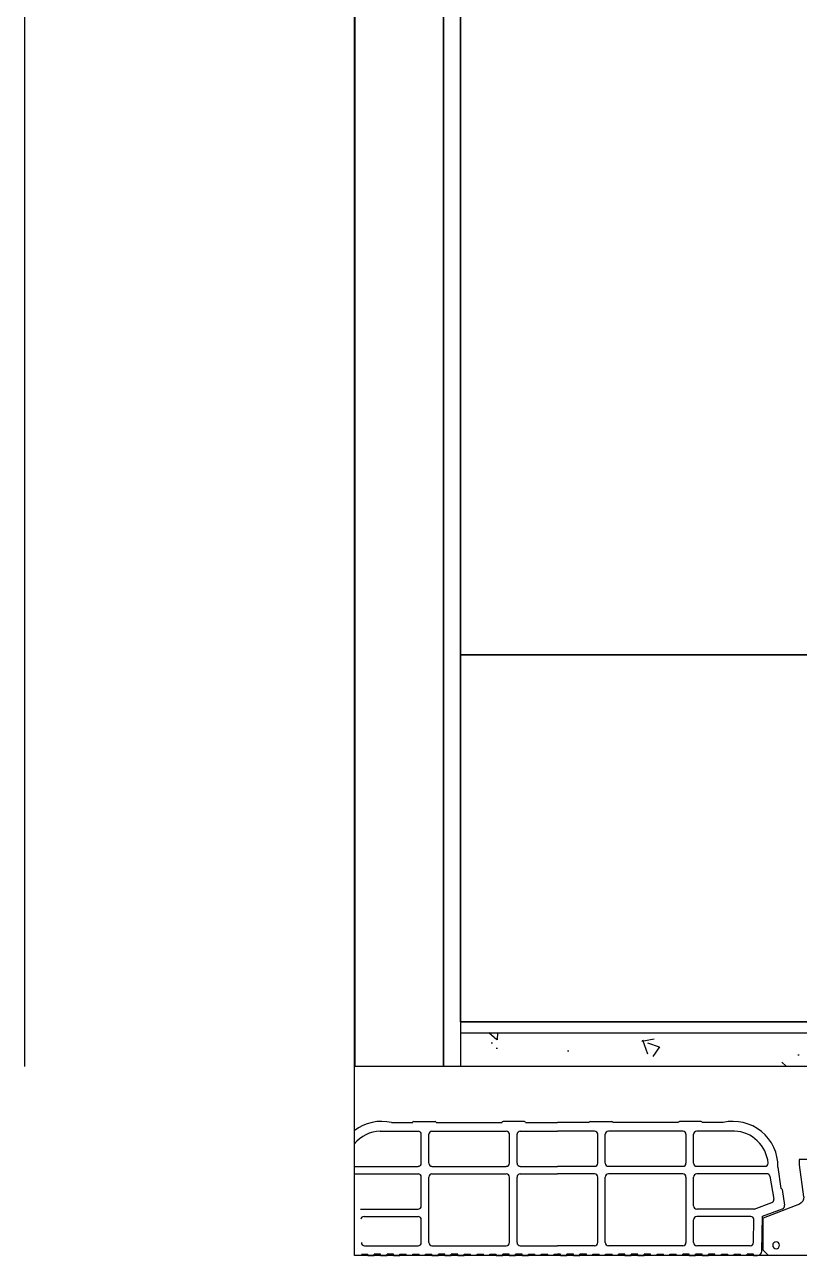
# Model space of a CAD drawing. Header units: metres. Extents: x 198 to 412, y -54 to 17.
# Drawn here: x 258.177 to 258.874, y -8.656 to -7.55 of the extents above; entities that cross this region are included whole.
import ezdxf

# ---------------------------------------------------------------- set-up
doc = ezdxf.new("R2010")
doc.units = ezdxf.units.M
doc.header["$LTSCALE"] = 10
for name, color, linetype in [('02', 2, 'Continuous'), ('1_MUROS', 6, 'Continuous'), ('A-MUROS', 6, 'Continuous'), ('A-PISOS', 1, 'Continuous'), ('A-Revoques', 1, 'Continuous'), ('Corte t', 2, 'Continuous'), ('HT-253', 253, 'Continuous'), ('Losa rap sapito', 251, 'Continuous'), ('piso', 1, 'Continuous'), ('TM-REVEST', 252, 'Continuous'), ('TM-REVOQUE', 2, 'Continuous')]:
    doc.layers.add(name, color=color, linetype=linetype)

# ---------------------------------------------------------------- blocks, each defined once
blk = doc.blocks.new('VIGUETA NUEVA')
at = {"layer": '02'}
for p, q in [((852.3054, 1549.6661), (852.2767, 1549.6661)), ((852.2767, 1549.6661), (852.2767, 1549.6611)), ((852.3054, 1549.6661), (852.3342, 1549.6661)), ((852.3342, 1549.6661), (852.3342, 1549.6611)), ((852.2767, 1549.6611), (852.2809, 1549.6312)), ((852.3342, 1549.6611), (852.3299, 1549.6312)), ((852.2769, 1549.6243), (852.2429, 1549.6111)), ((852.3339, 1549.6243), (852.3679, 1549.6111)), ((852.2429, 1549.5811), (852.2429, 1549.6111)), ((852.3679, 1549.5811), (852.3679, 1549.6111)), ((852.2429, 1549.5811), (852.2479, 1549.5761)), ((852.3054, 1549.5761), (852.2479, 1549.5761)), ((852.3054, 1549.5761), (852.3629, 1549.5761)), ((852.3679, 1549.5811), (852.3629, 1549.5761))]:
    blk.add_line(p, q, dxfattribs=at)
for centre, start, end in [((852.2739, 1549.6307), 294.8533, 4.4381), ((852.3369, 1549.6307), 175.5619, 245.1467)]:
    blk.add_arc(centre, 0.00704, start, end, dxfattribs=at)
blk = doc.blocks.new('VIGUETA NUEVA1')
at = {"layer": 'piso'}
for centre in [(0, -0.02), (-0.0444, -0.0805), (0.0504, -0.0805)]:
    blk.add_circle(centre, 0.00324, dxfattribs=at)
at = {"layer": '1_MUROS'}
blk.add_blockref('VIGUETA NUEVA', (-852.3054, -1549.6661), dxfattribs=at)

msp = doc.modelspace()

# ---------------------------------------------------------------- hatches: boundary and pattern name
at = {"layer": 'HT-253'}
h = msp.add_hatch(dxfattribs=at)
h.set_pattern_fill('AR-CONC', color=256, scale=0.0007, angle=90)
h.set_pattern_definition([(140, (-282.94766, -11779.68318), (0.0111573599, 0.1275292683), [0.013335, -0.146685]), (85, (-282.94766, -11779.68318), (-0.1337397917, -0.024670395), [0.010668, -0.1173484089]), (190.4514447, (-282.94673, -11779.67255), (-0.1225824263, 0.102858873), [0.0113330062, -0.1246631712]), (136.1842, (-282.98322, -11779.68318), (0.0294296296, 0.1897553286), [0.0200025, -0.2200275]), (186.6355576, (-282.98077, -11779.66736), (-0.1731982872, 0.1661828938), [0.0169995162, -0.1869949257]), (81.1841512, (-282.98322, -11779.68318), (-0.1731982872, 0.166182894), [0.016001977, -0.1760218123]), (111, (-282.97433, -11779.6654), (0.0715856387, 0.1061300739), [0.013335, -0.146685]), (56, (-282.97433, -11779.6654), (-0.1289315763, 0.0432614198), [0.010668, -0.117348]), (161.451445, (-282.96837, -11779.65655), (-0.0573459382, 0.1493914935), [0.0113330062, -0.1246629563]), (127.5, (-282.947663, -11779.683176), (-0.05918852721, 0.00216202228), [0, -0.1159256, 0, -0.119126, 0, -0.1177925]), (97.5, (-282.94766, -11779.683176), (-0.07012640237, 0.04677376376), [0, -0.0679196, 0, -0.1132586, 0, -0.0448945]), (57.5, (-282.947663, -11779.722825), (0.0040101208, 0.09491341662), [0, -0.04445, 0, -0.138684, 0, -0.184023]), (47.5, (-282.94766, -11779.740605), (-0.0177985437, 0.10369042697), [0, -0.057785, 0, -0.0921004, 0, -0.130683])])
h.paths.add_polyline_path([(261.1263, -8.4263), (259.409, -8.4263), (259.4089, -8.4463), (259.4089, -8.4563), (258.5539, -8.4563), (258.5539, -8.4863), (259.8753, -8.4863), (260.0753, -8.4863), (261.1263, -8.4863)])

# ---------------------------------------------------------------- linework, layer by layer
at = {"color": 2}
msp.add_line((259.4089, -8.4463), (258.5736, -8.4463), dxfattribs=at)
at = {"color": 5}
for p, q in [((258.4736, -8.6563), (258.4736, -8.4863)), ((260.4337, -8.4863), (258.4736, -8.4863)), ((260.4337, -8.6563), (258.4736, -8.6563))]:
    msp.add_line(p, q, dxfattribs=at)
at = {"layer": 'A-MUROS'}
for p, q in [((258.1771, -5.0863), (258.1771, -8.4863)), ((258.4739, -5.0863), (258.4739, -8.4863)), ((258.5539, -5.0863), (258.5539, -8.4863))]:
    msp.add_line(p, q, dxfattribs=at)
msp.add_lwpolyline([(258.4736, -8.4863), (258.4736, -5.0863), (258.5536, -5.0863), (258.5536, -8.4863), (258.4736, -8.4863)], close=True, dxfattribs=at)
at = {"layer": 'A-PISOS'}
for points in [[(258.5687, -8.4463), (259.4089, -8.4463), (259.4089, -8.4163), (261.1263, -8.4163)], [(258.5689, -8.4563), (259.4089, -8.4563), (259.4089, -8.4263), (261.1263, -8.4263)]]:
    msp.add_lwpolyline(points, dxfattribs=at)
at = {"layer": 'A-Revoques'}
msp.add_line((258.5689, -5.0863), (258.5689, -8.4863), dxfattribs=at)
at = {"layer": 'Losa rap sapito'}
for p, q in [((258.5071, -8.5368), (258.5261, -8.5368)), ((258.527, -8.5358), (258.5463, -8.5358)), ((258.5473, -8.5368), (258.6064, -8.5368)), ((258.6266, -8.5358), (258.6073, -8.5358)), ((258.6276, -8.5368), (258.6562, -8.5368)), ((258.6848, -8.5368), (258.6562, -8.5368)), ((258.6857, -8.5358), (258.705, -8.5358)), ((258.7651, -8.5368), (258.7059, -8.5368)), ((258.7853, -8.5358), (258.766, -8.5358)), ((258.8053, -8.5368), (258.7862, -8.5368)), ((258.4969, -8.5445), (258.5309, -8.5445)), ((258.5338, -8.5733), (258.5338, -8.5474)), ((258.5405, -8.5733), (258.5405, -8.5474)), ((258.5434, -8.5445), (258.6102, -8.5445)), ((258.6131, -8.5733), (258.6131, -8.5474)), ((258.6199, -8.5733), (258.6199, -8.5474)), ((258.6228, -8.5445), (258.6562, -8.5445)), ((258.6896, -8.5445), (258.6562, -8.5445)), ((258.6925, -8.5733), (258.6925, -8.5474)), ((258.6992, -8.5733), (258.6992, -8.5474)), ((258.7689, -8.5445), (258.7021, -8.5445)), ((258.7718, -8.5733), (258.7718, -8.5474)), ((258.7785, -8.5733), (258.7785, -8.5474)), ((258.8154, -8.5445), (258.7814, -8.5445)), ((258.4736, -8.5762), (258.5309, -8.5762)), ((258.4736, -8.5829), (258.5309, -8.5829)), ((258.4792, -8.5829), (258.5309, -8.5829)), ((258.5338, -8.6117), (258.5338, -8.5858)), ((258.5405, -8.6447), (258.5405, -8.5858)), ((258.5434, -8.5762), (258.6102, -8.5762)), ((258.5434, -8.5829), (258.6102, -8.5829)), ((258.6131, -8.6447), (258.6131, -8.5858)), ((258.6199, -8.6447), (258.6199, -8.5858)), ((258.6228, -8.5762), (258.6562, -8.5762)), ((258.6228, -8.5829), (258.6562, -8.5829)), ((258.6896, -8.5762), (258.6562, -8.5762)), ((258.6896, -8.5829), (258.6562, -8.5829)), ((258.6925, -8.6447), (258.6925, -8.5858)), ((258.6992, -8.6447), (258.6992, -8.5858)), ((258.7689, -8.5762), (258.7021, -8.5762)), ((258.7689, -8.5829), (258.7021, -8.5829)), ((258.7718, -8.6447), (258.7718, -8.5858)), ((258.7785, -8.6117), (258.7785, -8.5858)), ((258.8428, -8.5762), (258.7814, -8.5762)), ((258.8444, -8.5829), (258.7814, -8.5829)), ((258.8331, -8.5829), (258.7814, -8.5829)), ((258.8472, -8.5851), (258.8508, -8.6056)), ((258.8545, -8.5769), (258.8572, -8.5961)), ((258.8583, -8.5969), (258.8604, -8.6112)), ((258.4792, -8.6146), (258.5309, -8.6146)), ((258.8331, -8.6146), (258.7814, -8.6146)), ((258.8331, -8.6146), (258.849, -8.6087)), ((258.8407, -8.621), (258.8585, -8.6143)), ((258.4823, -8.6214), (258.5309, -8.6214)), ((258.5338, -8.6447), (258.5338, -8.6242)), ((258.7785, -8.6447), (258.7785, -8.6242)), ((258.8301, -8.6214), (258.7814, -8.6214)), ((258.8324, -8.6448), (258.8329, -8.6237)), ((258.8399, -8.6525), (258.8407, -8.621)), ((258.4828, -8.6476), (258.5309, -8.6476)), ((258.5434, -8.6476), (258.6102, -8.6476)), ((258.6228, -8.6476), (258.6562, -8.6476)), ((258.6896, -8.6476), (258.6562, -8.6476)), ((258.7689, -8.6476), (258.7021, -8.6476)), ((258.8295, -8.6476), (258.7814, -8.6476)), ((258.4799, -8.6553), (258.4856, -8.6553)), ((258.4856, -8.6563), (258.4856, -8.6553)), ((258.4856, -8.6563), (258.4914, -8.6563)), ((258.4972, -8.6553), (258.4914, -8.6553)), ((258.4914, -8.6563), (258.4914, -8.6553)), ((258.4972, -8.6563), (258.4972, -8.6553)), ((258.4972, -8.6563), (258.503, -8.6563)), ((258.503, -8.6563), (258.503, -8.6553)), ((258.5088, -8.6553), (258.503, -8.6553)), ((258.5088, -8.6563), (258.5088, -8.6553)), ((258.5088, -8.6563), (258.5145, -8.6563)), ((258.5145, -8.6563), (258.5145, -8.6553)), ((258.5145, -8.6553), (258.5203, -8.6553)), ((258.5203, -8.6563), (258.5203, -8.6553)), ((258.5261, -8.6563), (258.5203, -8.6563)), ((258.5261, -8.6553), (258.5319, -8.6553)), ((258.5261, -8.6563), (258.5261, -8.6553)), ((258.5319, -8.6563), (258.5319, -8.6553)), ((258.5377, -8.6563), (258.5319, -8.6563)), ((258.5377, -8.6553), (258.5434, -8.6553)), ((258.5377, -8.6563), (258.5377, -8.6553)), ((258.5377, -8.6553), (258.5434, -8.6553)), ((258.5434, -8.6563), (258.5434, -8.6553)), ((258.5434, -8.6563), (258.5492, -8.6563)), ((258.555, -8.6553), (258.5492, -8.6553)), ((258.5492, -8.6563), (258.5492, -8.6553)), ((258.555, -8.6563), (258.555, -8.6553)), ((258.555, -8.6563), (258.5608, -8.6563)), ((258.5608, -8.6563), (258.5608, -8.6553)), ((258.5666, -8.6553), (258.5608, -8.6553)), ((258.5666, -8.6563), (258.5666, -8.6553)), ((258.5666, -8.6563), (258.5723, -8.6563)), ((258.5723, -8.6563), (258.5723, -8.6553)), ((258.5723, -8.6553), (258.5781, -8.6553)), ((258.5781, -8.6563), (258.5781, -8.6553)), ((258.5839, -8.6563), (258.5781, -8.6563)), ((258.5839, -8.6553), (258.5897, -8.6553)), ((258.5839, -8.6563), (258.5839, -8.6553)), ((258.5897, -8.6563), (258.5897, -8.6553)), ((258.5955, -8.6563), (258.5897, -8.6563)), ((258.5955, -8.6553), (258.6012, -8.6553)), ((258.5955, -8.6563), (258.5955, -8.6553)), ((258.5955, -8.6553), (258.6012, -8.6553)), ((258.6012, -8.6563), (258.6012, -8.6553)), ((258.6012, -8.6563), (258.607, -8.6563)), ((258.6128, -8.6553), (258.607, -8.6553)), ((258.607, -8.6563), (258.607, -8.6553)), ((258.6128, -8.6563), (258.6128, -8.6553)), ((258.6128, -8.6563), (258.6186, -8.6563)), ((258.6186, -8.6563), (258.6186, -8.6553)), ((258.6244, -8.6553), (258.6186, -8.6553)), ((258.6244, -8.6563), (258.6244, -8.6553)), ((258.6244, -8.6563), (258.6302, -8.6563)), ((258.6302, -8.6563), (258.6302, -8.6553)), ((258.6302, -8.6553), (258.6359, -8.6553)), ((258.6359, -8.6563), (258.6359, -8.6553)), ((258.6417, -8.6563), (258.6359, -8.6563)), ((258.6417, -8.6553), (258.6475, -8.6553)), ((258.6417, -8.6563), (258.6417, -8.6553)), ((258.6475, -8.6563), (258.6475, -8.6553)), ((258.6533, -8.6563), (258.6475, -8.6563)), ((258.6533, -8.6563), (258.6533, -8.6553)), ((258.6533, -8.6553), (258.6562, -8.6553)), ((258.6591, -8.6553), (258.6562, -8.6553)), ((258.6591, -8.6563), (258.6591, -8.6553)), ((258.6591, -8.6563), (258.6648, -8.6563)), ((258.6706, -8.6553), (258.6648, -8.6553)), ((258.6648, -8.6563), (258.6648, -8.6553)), ((258.6706, -8.6563), (258.6706, -8.6553)), ((258.6706, -8.6563), (258.6764, -8.6563)), ((258.6764, -8.6563), (258.6764, -8.6553)), ((258.6822, -8.6553), (258.6764, -8.6553)), ((258.6822, -8.6563), (258.6822, -8.6553)), ((258.688, -8.6563), (258.6822, -8.6563)), ((258.688, -8.6563), (258.688, -8.6553)), ((258.688, -8.6553), (258.6937, -8.6553)), ((258.6937, -8.6563), (258.6937, -8.6553)), ((258.6995, -8.6563), (258.6937, -8.6563)), ((258.6995, -8.6553), (258.7053, -8.6553)), ((258.6995, -8.6563), (258.6995, -8.6553)), ((258.7053, -8.6563), (258.7053, -8.6553)), ((258.7111, -8.6563), (258.7053, -8.6563)), ((258.7169, -8.6553), (258.7111, -8.6553)), ((258.7111, -8.6563), (258.7111, -8.6553)), ((258.7169, -8.6553), (258.7111, -8.6553)), ((258.7169, -8.6563), (258.7169, -8.6553)), ((258.7169, -8.6563), (258.7226, -8.6563)), ((258.7284, -8.6553), (258.7226, -8.6553)), ((258.7226, -8.6563), (258.7226, -8.6553)), ((258.7284, -8.6563), (258.7284, -8.6553)), ((258.7284, -8.6563), (258.7342, -8.6563)), ((258.7342, -8.6563), (258.7342, -8.6553)), ((258.74, -8.6553), (258.7342, -8.6553)), ((258.74, -8.6563), (258.74, -8.6553)), ((258.7458, -8.6563), (258.74, -8.6563)), ((258.7458, -8.6563), (258.7458, -8.6553)), ((258.7458, -8.6553), (258.7515, -8.6553)), ((258.7515, -8.6563), (258.7515, -8.6553)), ((258.7573, -8.6563), (258.7515, -8.6563)), ((258.7573, -8.6553), (258.7631, -8.6553)), ((258.7573, -8.6563), (258.7573, -8.6553)), ((258.7631, -8.6563), (258.7631, -8.6553)), ((258.7689, -8.6563), (258.7631, -8.6563)), ((258.7747, -8.6553), (258.7689, -8.6553)), ((258.7689, -8.6563), (258.7689, -8.6553)), ((258.7747, -8.6553), (258.7689, -8.6553)), ((258.7747, -8.6563), (258.7747, -8.6553)), ((258.7747, -8.6563), (258.7804, -8.6563)), ((258.7862, -8.6553), (258.7804, -8.6553)), ((258.7804, -8.6563), (258.7804, -8.6553)), ((258.7862, -8.6563), (258.7862, -8.6553)), ((258.7862, -8.6563), (258.792, -8.6563)), ((258.792, -8.6563), (258.792, -8.6553)), ((258.7978, -8.6553), (258.792, -8.6553)), ((258.7978, -8.6563), (258.7978, -8.6553)), ((258.8036, -8.6563), (258.7978, -8.6563)), ((258.8036, -8.6563), (258.8036, -8.6553)), ((258.8036, -8.6553), (258.8094, -8.6553)), ((258.8094, -8.6563), (258.8094, -8.6553)), ((258.8151, -8.6563), (258.8094, -8.6563)), ((258.8151, -8.6553), (258.8209, -8.6553)), ((258.8151, -8.6563), (258.8151, -8.6553)), ((258.8209, -8.6563), (258.8209, -8.6553)), ((258.8267, -8.6563), (258.8209, -8.6563)), ((258.8267, -8.6563), (258.8267, -8.6553)), ((258.8325, -8.6553), (258.8267, -8.6553)), ((258.8325, -8.6563), (258.8325, -8.6553)), ((258.8325, -8.6563), (258.835, -8.6563)), ((258.8325, -8.6563), (258.835, -8.6563)), ((258.8325, -8.6563), (258.8361, -8.6563))]:
    msp.add_line(p, q, dxfattribs=at)
for centre, radius, start, end in [((258.4982, -8.5762), 0.0404, 77.2971, 127.5811), ((258.527, -8.5368), 0.000963, 90, 180), ((258.5463, -8.5368), 0.000963, 0, 90), ((258.6073, -8.5368), 0.000963, 90, 180), ((258.6266, -8.5368), 0.000963, 0, 90), ((258.6857, -8.5368), 0.000963, 90, 180), ((258.705, -8.5368), 0.000963, 0, 90), ((258.766, -8.5368), 0.000963, 90, 180), ((258.7853, -8.5368), 0.000963, 0, 90), ((258.8141, -8.5762), 0.0404, 358.9865, 102.7029), ((258.4982, -8.5762), 0.0317, 92.259, 140.9613), ((258.5309, -8.5474), 0.00289, 0, 90), ((258.5434, -8.5474), 0.00289, 90, 180), ((258.6102, -8.5474), 0.00289, 0, 90), ((258.6228, -8.5474), 0.00289, 90, 180), ((258.6896, -8.5474), 0.00289, 0, 90), ((258.7021, -8.5474), 0.00289, 90, 180), ((258.7689, -8.5474), 0.00289, 0, 90), ((258.7814, -8.5474), 0.00289, 90, 180), ((258.8141, -8.5762), 0.0317, 5.2106, 87.741), ((258.5309, -8.5733), 0.00289, 270, 0), ((258.5434, -8.5733), 0.00289, 180, 270), ((258.6102, -8.5733), 0.00289, 270, 0), ((258.6228, -8.5733), 0.00289, 180, 270), ((258.6896, -8.5733), 0.00289, 270, 0), ((258.7021, -8.5733), 0.00289, 180, 270), ((258.7689, -8.5733), 0.00289, 270, 0), ((258.7814, -8.5733), 0.00289, 180, 270), ((258.8428, -8.5733), 0.00289, 270, 359.7684), ((258.5309, -8.5858), 0.00289, 0, 90), ((258.5434, -8.5858), 0.00289, 90, 180), ((258.6102, -8.5858), 0.00289, 0, 90), ((258.6228, -8.5858), 0.00289, 90, 180), ((258.6896, -8.5858), 0.00289, 0, 90), ((258.7021, -8.5858), 0.00289, 90, 180), ((258.7689, -8.5858), 0.00289, 0, 90), ((258.7814, -8.5858), 0.00289, 90, 180), ((258.8444, -8.5858), 0.00289, 14.7407, 90), ((258.8574, -8.5971), 0.000963, 8.1301, 98.1301), ((258.8479, -8.606), 0.00289, 290.556, 8.1301), ((258.5309, -8.6117), 0.00289, 270, 0), ((258.7814, -8.6117), 0.00289, 180, 270), ((258.8575, -8.6116), 0.00289, 290.556, 8.1301), ((258.4823, -8.6242), 0.00289, 90, 168.5947), ((258.5309, -8.6242), 0.00289, 0, 90), ((258.7814, -8.6242), 0.00289, 90, 180), ((258.8301, -8.6242), 0.00289, 11.4053, 90), ((258.4828, -8.6447), 0.00289, 180, 271.41), ((258.5309, -8.6447), 0.00289, 270, 0), ((258.5434, -8.6447), 0.00289, 180, 270), ((258.6102, -8.6447), 0.00289, 270, 0), ((258.6228, -8.6447), 0.00289, 180, 270), ((258.6896, -8.6447), 0.00289, 270, 0), ((258.7021, -8.6447), 0.00289, 180, 270), ((258.7689, -8.6447), 0.00289, 270, 0), ((258.7814, -8.6447), 0.00289, 180, 270), ((258.8295, -8.6447), 0.00289, 268.59, 0), ((258.836, -8.6524), 0.0039, 271.8752, 357.5201)]:
    msp.add_arc(centre, radius, start, end, dxfattribs=at)
at = {"layer": 'TM-REVEST'}
for points in [[(258.5689, -8.1163), (258.5689, -7.5163), (258.9714, -7.5163), (258.9714, -8.1163), (258.5689, -8.1163)], [(258.5689, -8.4163), (258.5689, -8.1163), (258.9714, -8.1163), (258.9714, -8.4463), (258.5689, -8.4463)]]:
    msp.add_lwpolyline(points, dxfattribs=at)
at = {"layer": 'TM-REVOQUE'}
for points in [[(258.5687, -5.0863), (258.5687, -8.4463)], [(258.5689, -5.0863), (258.5689, -8.4463)]]:
    msp.add_lwpolyline(points, dxfattribs=at)

# ---------------------------------------------------------------- block references
at = {"layer": 'Corte t', "xscale": -0.9559179682510148, "yscale": 0.9559179682510148, "zscale": 0.9559179682510148}
msp.add_blockref('VIGUETA NUEVA1', (258.901, -8.5702), dxfattribs=at)

doc.saveas('drawing.dxf')
